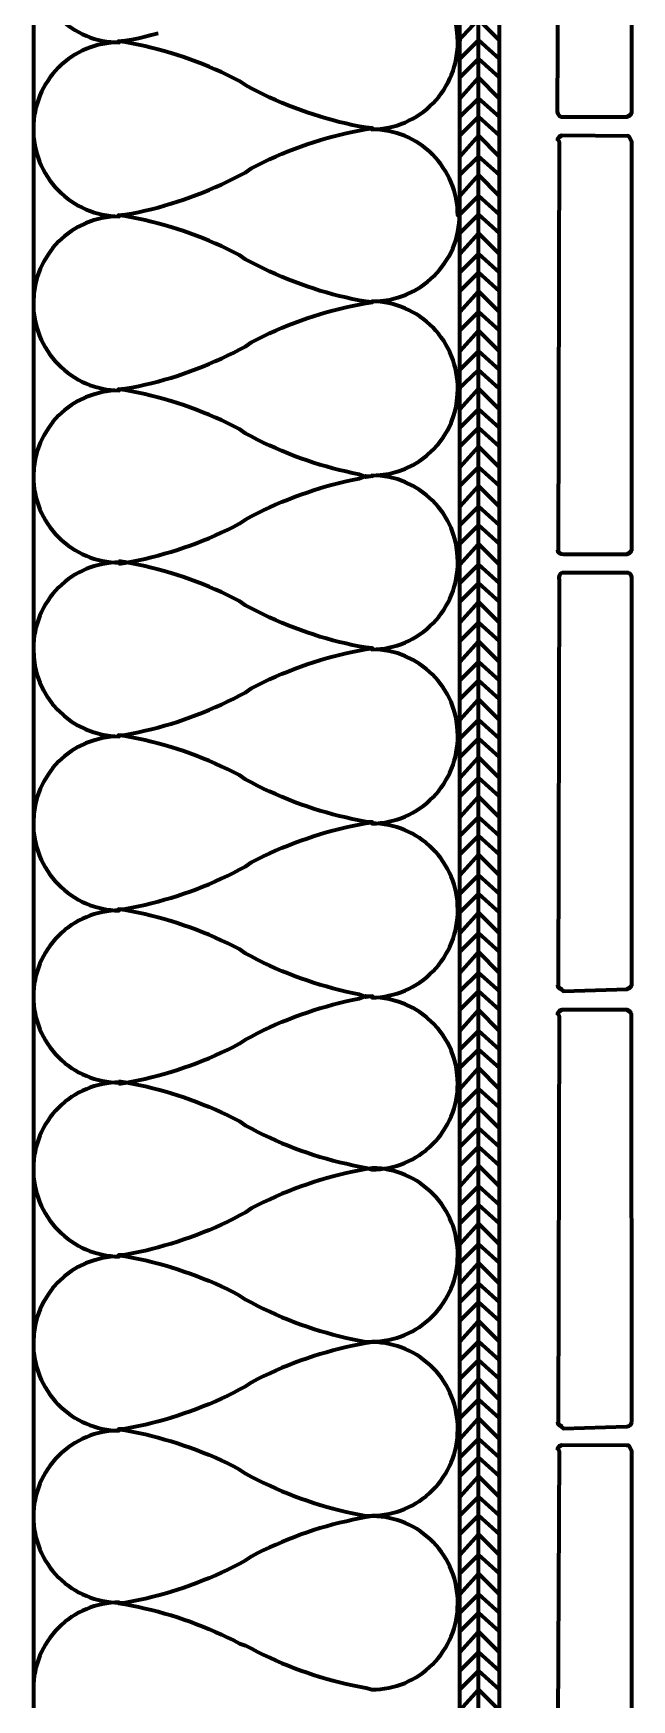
# Model space of a CAD drawing. Extents: x 261 to 424, y 0 to 368.
# Drawn here: x 343.41 to 351.12, y 204.55 to 226 of the extents above; entities that cross this region are included whole.
import ezdxf

# ---------------------------------------------------------------- set-up
doc = ezdxf.new("R2010")
doc.units = 0
doc.header["$MEASUREMENT"] = 0
doc.layers.add('Dt-Line 1', color=9, linetype='Continuous', lineweight=0)
doc.layers.add('Dt-Line 3', color=7, linetype='Continuous', lineweight=15)

msp = doc.modelspace()

# ---------------------------------------------------------------- linework, layer by layer
at = {"layer": 'Dt-Line 1', "linetype": 'Continuous', "lineweight": 158}
for points in [[(349.14332, 59.16233), (349.14332, 323.16232), (348.90332, 322.92235), (348.90332, 322.92235)], [(344.50746, 219.17125), (344.59331, 219.18561), (344.67885, 219.20144), (344.76406, 219.21873), (344.84891, 219.23747), (344.93338, 219.25765), (345.01747, 219.27928), (345.10115, 219.30235), (345.1844, 219.32684), (345.26721, 219.35275), (345.34956, 219.38008), (345.43142, 219.40882), (345.51278, 219.43897), (345.59363, 219.47051), (345.67394, 219.50344), (345.7537, 219.53775), (345.83288, 219.57345), (345.91147, 219.61051), (345.98946, 219.64894), (346.06682, 219.68873), (346.14311, 219.74146), (346.21982, 219.7826), (346.29718, 219.82239), (346.37516, 219.86082), (346.45376, 219.89788), (346.53294, 219.93358), (346.6127, 219.96789), (346.69301, 220.00082), (346.77386, 220.03236), (346.85522, 220.0625), (346.93708, 220.09124), (347.01943, 220.11856), (347.10224, 220.14448), (347.18549, 220.16897), (347.26917, 220.19203), (347.35326, 220.21366), (347.43773, 220.23384), (347.52258, 220.25258), (347.60779, 220.26987), (347.69332, 220.30561), (347.77918, 220.30005), (347.69332, 220.28569), (347.60779, 220.32144), (347.52258, 220.33873), (347.43773, 220.35747), (347.35326, 220.37765), (347.26917, 220.39928), (347.18549, 220.42235), (347.10224, 220.44684), (347.01943, 220.47275), (346.93708, 220.50008), (346.85522, 220.52882), (346.77386, 220.55897), (346.69301, 220.59051), (346.6127, 220.62344), (346.53294, 220.65775), (346.45376, 220.69345), (346.37516, 220.73051), (346.29718, 220.76894), (346.21982, 220.80873), (346.14311, 220.84987), (346.06637, 220.90279), (345.98901, 220.94258), (345.91102, 220.98101), (345.83243, 221.01807), (345.75324, 221.05376), (345.67348, 221.08807), (345.59317, 221.121), (345.51232, 221.15253), (345.43095, 221.18267), (345.34909, 221.2114), (345.26674, 221.23872), (345.18393, 221.26463), (345.10067, 221.28911), (345.01699, 221.31217), (344.9329, 221.33379), (344.84842, 221.35397), (344.76357, 221.3727), (344.67836, 221.38998), (344.59282, 221.4058), (344.50696, 221.42016), (344.59331, 221.42564), (344.67885, 221.44146), (344.76406, 221.45875), (344.84891, 221.47749), (344.93338, 221.49767), (345.01747, 221.5193), (345.10115, 221.54236), (345.1844, 221.56685), (345.26721, 221.59276), (345.34956, 221.62009), (345.43142, 221.64883), (345.51278, 221.67897), (345.59363, 221.71051), (345.67394, 221.74344), (345.7537, 221.77776), (345.83288, 221.81345), (345.91147, 221.85052), (345.98946, 221.88895), (346.06682, 221.92875), (346.14353, 221.9699), (346.21982, 222.02258), (346.29718, 222.06238), (346.37516, 222.10081), (346.45376, 222.13788), (346.53294, 222.17358), (346.6127, 222.20789), (346.69301, 222.24082), (346.77386, 222.27236), (346.85522, 222.3025), (346.93708, 222.33124), (347.01943, 222.35857), (347.10224, 222.38448), (347.18549, 222.40897), (347.26917, 222.43203), (347.35326, 222.45366), (347.43773, 222.47385), (347.52258, 222.49258), (347.60779, 222.50987), (347.69332, 222.52569), (347.77918, 222.54005), (347.69332, 222.54561), (347.60779, 222.56144), (347.52258, 222.57873), (347.43773, 222.59747), (347.35326, 222.61765), (347.26917, 222.63928), (347.18549, 222.66235), (347.10224, 222.68684), (347.01943, 222.71275), (346.93708, 222.74008), (346.85522, 222.76882), (346.77386, 222.79897), (346.69301, 222.83051), (346.6127, 222.86344), (346.53294, 222.89775), (346.45376, 222.93345), (346.37516, 222.97051), (346.29718, 223.00894), (346.21982, 223.04873), (346.14311, 223.08987), (346.06637, 223.14281), (345.98901, 223.1826), (345.91102, 223.22102), (345.83243, 223.25808), (345.75324, 223.29377), (345.67348, 223.32808), (345.59317, 223.361), (345.51232, 223.39253), (345.43095, 223.42267), (345.34909, 223.4514), (345.26674, 223.47872), (345.18393, 223.50462), (345.10067, 223.52911), (345.01699, 223.55216), (344.9329, 223.57378), (344.84842, 223.59395), (344.76357, 223.61269), (344.67836, 223.62996), (344.59282, 223.64578), (344.50696, 223.66013), (344.59331, 223.66564), (344.67885, 223.68146), (344.76406, 223.69875), (344.84891, 223.71749), (344.93338, 223.73768), (345.01747, 223.7593), (345.10115, 223.78237), (345.1844, 223.80686), (345.26721, 223.83277), (345.34956, 223.8601), (345.43142, 223.88883), (345.51278, 223.91898), (345.59363, 223.95051), (345.67394, 223.98344), (345.7537, 224.01776), (345.83288, 224.05345), (345.91147, 224.09051), (345.98946, 224.12894), (346.06682, 224.16873), (346.14353, 224.20987), (346.21982, 224.26261), (346.29718, 224.3024), (346.37516, 224.34083), (346.45376, 224.3779), (346.53294, 224.41359), (346.6127, 224.44791), (346.69301, 224.48084), (346.77386, 224.51238), (346.85522, 224.54252), (346.93708, 224.57126), (347.01943, 224.59859), (347.10224, 224.6245), (347.18549, 224.64899), (347.26917, 224.67205), (347.35326, 224.69368), (347.43773, 224.71387), (347.52258, 224.73261), (347.60779, 224.74989), (347.69332, 224.76572), (347.77918, 224.78008), (347.69332, 224.78564), (347.60779, 224.80146), (347.52258, 224.81875), (347.43773, 224.83749), (347.35326, 224.85767), (347.26917, 224.8793), (347.18549, 224.90236), (347.10224, 224.92685), (347.01943, 224.95276), (346.93708, 224.98009), (346.85522, 225.00883), (346.77386, 225.03897), (346.69301, 225.07051), (346.6127, 225.10344), (346.53294, 225.13776), (346.45376, 225.17345), (346.37516, 225.21052), (346.29718, 225.24895), (346.21982, 225.28875), (346.14311, 225.3299), (346.06637, 225.38281), (345.98901, 225.42259), (345.91102, 225.46102), (345.83243, 225.49808), (345.75324, 225.53376), (345.67348, 225.56807), (345.59317, 225.601), (345.51232, 225.63253), (345.43095, 225.66267), (345.34909, 225.6914), (345.26674, 225.71872), (345.18393, 225.74463), (345.10067, 225.76911), (345.01699, 225.79217), (344.9329, 225.81378), (344.84842, 225.83396), (344.76357, 225.85269), (344.67836, 225.86997), (344.59282, 225.88578), (344.50696, 225.90013), (344.59331, 225.90561), (344.67885, 225.92144), (344.76406, 225.93873), (344.84891, 225.95747), (344.93338, 225.97765), (345.01747, 225.99928)], [(348.90332, 225.66899), (349.14332, 225.90901), (349.40999, 225.66899), (349.40999, 225.66899)], [(348.90332, 225.42899), (349.14332, 225.66899), (349.40999, 225.42899), (349.40999, 225.42899)], [(348.90332, 225.16235), (349.14332, 225.42899), (349.40999, 225.16235), (349.40999, 225.16235)], [(348.90332, 224.92235), (349.14332, 225.16235), (349.40999, 224.92235), (349.40999, 224.92235)], [(348.90332, 224.68232), (349.14332, 224.92235), (349.40999, 224.68232), (349.40999, 224.68232)], [(348.90332, 224.41565), (349.14332, 224.68232), (349.40999, 224.41565), (349.40999, 224.41565)], [(348.90332, 224.17568), (349.14332, 224.41565), (349.40999, 224.17568), (349.40999, 224.17568)], [(348.90332, 223.90901), (349.14332, 224.17568), (349.40999, 223.90901), (349.40999, 223.90901)], [(348.90332, 223.42899), (349.14332, 223.66899), (349.40999, 223.42899), (349.40999, 223.42899)], [(348.90332, 223.16235), (349.14332, 223.42899), (349.40999, 223.16235), (349.40999, 223.16235)], [(348.90332, 222.92235), (349.14332, 223.16235), (349.40999, 222.92235), (349.40999, 222.92235)], [(348.90332, 222.68232), (349.14332, 222.92235), (349.40999, 222.68232), (349.40999, 222.68232)], [(348.90332, 222.41565), (349.14332, 222.68232), (349.40999, 222.41565), (349.40999, 222.41565)], [(348.90332, 222.17568), (349.14332, 222.41565), (349.40999, 222.17568), (349.40999, 222.17568)], [(348.90332, 221.90901), (349.14332, 222.17568), (349.40999, 221.90901), (349.40999, 221.90901)], [(348.90332, 221.66899), (349.14332, 221.90901), (349.40999, 221.66899), (349.40999, 221.66899)], [(348.90332, 221.16235), (349.14332, 221.42899), (349.40999, 221.16235), (349.40999, 221.16235)], [(348.90332, 220.92235), (349.14332, 221.16235), (349.40999, 220.92235), (349.40999, 220.92235)], [(348.90332, 220.68232), (349.14332, 220.92235), (349.40999, 220.68232), (349.40999, 220.68232)], [(348.90332, 220.41565), (349.14332, 220.68232), (349.40999, 220.41565), (349.40999, 220.41565)], [(348.90332, 220.17568), (349.14332, 220.41565), (349.40999, 220.17568), (349.40999, 220.17568)], [(348.90332, 219.90901), (349.14332, 220.17568), (349.40999, 219.90901), (349.40999, 219.90901)], [(348.90332, 219.66899), (349.14332, 219.90901), (349.40999, 219.66899), (349.40999, 219.66899)], [(348.90332, 219.42899), (349.14332, 219.66899), (349.40999, 219.42899), (349.40999, 219.42899)], [(348.90332, 219.16235), (349.14332, 219.42899), (349.40999, 219.16235), (349.40999, 219.16235)], [(344.50746, 212.47793), (344.59331, 212.49229), (344.67885, 212.50812), (344.76406, 212.5254), (344.84891, 212.54414), (344.93338, 212.56433), (345.01747, 212.58596), (345.10115, 212.60902), (345.1844, 212.63351), (345.26721, 212.65942), (345.34956, 212.68675), (345.43142, 212.71549), (345.51278, 212.74564), (345.59363, 212.77717), (345.67394, 212.81011), (345.7537, 212.84442), (345.83288, 212.88012), (345.91147, 212.91718), (345.98946, 212.95561), (346.06682, 212.99541), (346.14311, 213.04811), (346.21982, 213.08926), (346.29718, 213.12905), (346.37516, 213.16748), (346.45376, 213.20455), (346.53294, 213.24024), (346.6127, 213.27456), (346.69301, 213.30749), (346.77386, 213.33903), (346.85522, 213.36917), (346.93708, 213.39791), (347.01943, 213.42524), (347.10224, 213.45115), (347.18549, 213.47565), (347.26917, 213.49871), (347.35326, 213.52034), (347.43773, 213.54052), (347.52258, 213.55926), (347.60779, 213.57655), (347.69332, 213.61229), (347.77918, 213.60673), (347.69332, 213.59237), (347.60779, 213.62812), (347.52258, 213.6454), (347.43773, 213.66414), (347.35326, 213.68433), (347.26917, 213.70596), (347.18549, 213.72902), (347.10224, 213.75351), (347.01943, 213.77942), (346.93708, 213.80675), (346.85522, 213.83549), (346.77386, 213.86564), (346.69301, 213.89717), (346.6127, 213.93011), (346.53294, 213.96442), (346.45376, 214.00012), (346.37516, 214.03718), (346.29718, 214.07561), (346.21982, 214.11541), (346.14311, 214.15655), (346.06637, 214.20946), (345.98901, 214.24925), (345.91102, 214.28768), (345.83243, 214.32474), (345.75324, 214.36043), (345.67348, 214.39474), (345.59317, 214.42766), (345.51232, 214.4592), (345.43095, 214.48933), (345.34909, 214.51807), (345.26674, 214.54539), (345.18393, 214.57129), (345.10067, 214.59578), (345.01699, 214.61883), (344.9329, 214.64045), (344.84842, 214.66063), (344.76357, 214.67936), (344.67836, 214.69664), (344.59282, 214.71246), (344.50696, 214.72681), (344.59331, 214.73229), (344.67885, 214.74812), (344.76406, 214.7654), (344.84891, 214.78414), (344.93338, 214.80433), (345.01747, 214.82596), (345.10115, 214.84902), (345.1844, 214.87351), (345.26721, 214.89942), (345.34956, 214.92675), (345.43142, 214.95549), (345.51278, 214.98564), (345.59363, 215.01717), (345.67394, 215.05011), (345.7537, 215.08442), (345.83288, 215.12012), (345.91147, 215.15718), (345.98946, 215.19561), (346.06682, 215.23541), (346.14353, 215.27655), (346.21982, 215.32926), (346.29718, 215.36905), (346.37516, 215.40748), (346.45376, 215.44455), (346.53294, 215.48024), (346.6127, 215.51456), (346.69301, 215.54749), (346.77386, 215.57903), (346.85522, 215.60917), (346.93708, 215.63791), (347.01943, 215.66524), (347.10224, 215.69115), (347.18549, 215.71565), (347.26917, 215.73871), (347.35326, 215.76034), (347.43773, 215.78052), (347.52258, 215.79926), (347.60779, 215.81655), (347.69332, 215.83237), (347.77918, 215.84673), (347.69332, 215.85229), (347.60779, 215.86812), (347.52258, 215.8854), (347.43773, 215.90414), (347.35326, 215.92433), (347.26917, 215.94596), (347.18549, 215.96902), (347.10224, 215.99351), (347.01943, 216.01943), (346.93708, 216.04676), (346.85522, 216.0755), (346.77386, 216.10564), (346.69301, 216.13718), (346.6127, 216.17011), (346.53294, 216.20443), (346.45376, 216.24012), (346.37516, 216.27719), (346.29718, 216.31562), (346.21982, 216.35541), (346.14311, 216.39655), (346.06637, 216.44946), (345.98901, 216.48925), (345.91102, 216.52768), (345.83243, 216.56474), (345.75324, 216.60043), (345.67348, 216.63474), (345.59317, 216.66766), (345.51232, 216.69919), (345.43095, 216.72933), (345.34909, 216.75806), (345.26674, 216.78538), (345.18393, 216.81129), (345.10067, 216.83577), (345.01699, 216.85882), (344.9329, 216.88044), (344.84842, 216.90062), (344.76357, 216.91935), (344.67836, 216.93663), (344.59282, 216.95245), (344.50696, 216.9668), (344.59331, 216.97228), (344.67885, 216.98811), (344.76406, 217.00539), (344.84891, 217.02413), (344.93338, 217.04432), (345.01747, 217.06595), (345.10115, 217.08901), (345.1844, 217.11351), (345.26721, 217.13942), (345.34956, 217.16675), (345.43142, 217.19549), (345.51278, 217.22563), (345.59363, 217.25717), (345.67394, 217.2901), (345.7537, 217.32442), (345.83288, 217.36011), (345.91147, 217.39718), (345.98946, 217.43561), (346.06682, 217.4754), (346.14353, 217.51654), (346.21982, 217.56927), (346.29718, 217.60906), (346.37516, 217.64749), (346.45376, 217.68455), (346.53294, 217.72025), (346.6127, 217.75456), (346.69301, 217.78749), (346.77386, 217.81903), (346.85522, 217.84918), (346.93708, 217.87792), (347.01943, 217.90525), (347.10224, 217.93116), (347.18549, 217.95565), (347.26917, 217.97872), (347.35326, 218.00035), (347.43773, 218.02053), (347.52258, 218.03927), (347.60779, 218.05656), (347.69332, 218.07239), (347.77918, 218.08675), (347.69332, 218.0923), (347.60779, 218.10813), (347.52258, 218.12542), (347.43773, 218.14415), (347.35326, 218.16434), (347.26917, 218.18597), (347.18549, 218.20903), (347.10224, 218.23352), (347.01943, 218.25943), (346.93708, 218.28676), (346.85522, 218.3155), (346.77386, 218.34564), (346.69301, 218.37718), (346.6127, 218.41011), (346.53294, 218.44442), (346.45376, 218.48012), (346.37516, 218.51719), (346.29718, 218.55562), (346.21982, 218.59542), (346.14311, 218.63656), (346.06637, 218.68947), (345.98901, 218.72926), (345.91102, 218.76768), (345.83243, 218.80474), (345.75324, 218.84043), (345.67348, 218.87474), (345.59317, 218.90767), (345.51232, 218.9392), (345.43095, 218.96934), (345.34909, 218.99807), (345.26674, 219.02539), (345.18393, 219.0513), (345.10067, 219.07578), (345.01699, 219.09884), (344.9329, 219.12046), (344.84842, 219.14064), (344.76357, 219.15938), (344.67836, 219.17665), (344.59282, 219.19247), (344.50696, 219.20683)], [(348.90332, 218.92235), (349.14332, 219.16235), (349.40999, 218.92235), (349.40999, 218.92235)], [(348.90332, 218.68232), (349.14332, 218.92235), (349.40999, 218.68232), (349.40999, 218.68232)], [(348.90332, 218.41565), (349.14332, 218.68232), (349.40999, 218.41565), (349.40999, 218.41565)], [(348.90332, 218.17568), (349.14332, 218.41565), (349.40999, 218.17568), (349.40999, 218.17568)], [(348.90332, 217.90901), (349.14332, 218.17568), (349.40999, 217.90901), (349.40999, 217.90901)], [(348.90332, 217.66899), (349.14332, 217.90901), (349.40999, 217.66899), (349.40999, 217.66899)], [(348.90332, 217.42899), (349.14332, 217.66899), (349.40999, 217.42899), (349.40999, 217.42899)], [(348.90332, 217.16235), (349.14332, 217.42899), (349.40999, 217.16235), (349.40999, 217.16235)], [(348.90332, 216.92235), (349.14332, 217.16235), (349.40999, 216.92235), (349.40999, 216.92235)], [(348.90332, 216.68233), (349.14332, 216.92235), (349.40999, 216.68233), (349.40999, 216.68233)], [(348.90332, 216.41567), (349.14332, 216.68233), (349.40999, 216.41567), (349.40999, 216.41567)], [(348.90332, 216.17567), (349.14332, 216.41567), (349.40999, 216.17567), (349.40999, 216.17567)], [(348.90332, 215.909), (349.14332, 216.17567), (349.40999, 215.909), (349.40999, 215.909)], [(348.90332, 215.669), (349.14332, 215.909), (349.40999, 215.669), (349.40999, 215.669)], [(348.90332, 215.429), (349.14332, 215.669), (349.40999, 215.429), (349.40999, 215.429)], [(348.90332, 215.16233), (349.14332, 215.429), (349.40999, 215.16233), (349.40999, 215.16233)], [(348.90332, 214.92233), (349.14332, 215.16233), (349.40999, 214.92233), (349.40999, 214.92233)], [(348.90332, 214.68233), (349.14332, 214.92233), (349.40999, 214.68233), (349.40999, 214.68233)], [(348.90332, 214.41567), (349.14332, 214.68233), (349.40999, 214.41567), (349.40999, 214.41567)], [(348.90332, 214.17567), (349.14332, 214.41567), (349.40999, 214.17567), (349.40999, 214.17567)], [(348.90332, 213.909), (349.14332, 214.17567), (349.40999, 213.909), (349.40999, 213.909)], [(348.90332, 213.669), (349.14332, 213.909), (349.40999, 213.669), (349.40999, 213.669)], [(348.90332, 213.429), (349.14332, 213.669), (349.40999, 213.429), (349.40999, 213.429)], [(348.90332, 213.16233), (349.14332, 213.429), (349.40999, 213.16233), (349.40999, 213.16233)], [(348.90332, 212.92233), (349.14332, 213.16233), (349.40999, 212.92233), (349.40999, 212.92233)], [(348.90332, 212.68233), (349.14332, 212.92233), (349.40999, 212.68233), (349.40999, 212.68233)], [(348.90332, 212.41567), (349.14332, 212.68233), (349.40999, 212.41567), (349.40999, 212.41567)], [(348.90332, 212.17567), (349.14332, 212.41567), (349.40999, 212.17567), (349.40999, 212.17567)], [(348.90332, 211.909), (349.14332, 212.17567), (349.40999, 211.909), (349.40999, 211.909)], [(348.90332, 211.669), (349.14332, 211.909), (349.40999, 211.669), (349.40999, 211.669)], [(348.90332, 211.429), (349.14332, 211.669), (349.40999, 211.429), (349.40999, 211.429)], [(348.90332, 211.16233), (349.14332, 211.429), (349.40999, 211.16233), (349.40999, 211.16233)], [(348.90332, 210.92233), (349.14332, 211.16233), (349.40999, 210.92233), (349.40999, 210.92233)], [(348.90332, 210.68233), (349.14332, 210.92233), (349.40999, 210.68233), (349.40999, 210.68233)], [(348.90332, 210.41567), (349.14332, 210.68233), (349.40999, 210.41567), (349.40999, 210.41567)], [(348.90332, 210.17567), (349.14332, 210.41567), (349.40999, 210.17567), (349.40999, 210.17567)], [(348.90332, 209.909), (349.14332, 210.17567), (349.40999, 209.909), (349.40999, 209.909)], [(348.90332, 209.669), (349.14332, 209.909), (349.40999, 209.669), (349.40999, 209.669)], [(348.90332, 209.429), (349.14332, 209.669), (349.40999, 209.429), (349.40999, 209.429)], [(348.90332, 209.16233), (349.14332, 209.429), (349.40999, 209.16233), (349.40999, 209.16233)], [(348.90332, 208.92233), (349.14332, 209.16233), (349.40999, 208.92233), (349.40999, 208.92233)], [(348.90332, 208.68233), (349.14332, 208.92233), (349.40999, 208.68233), (349.40999, 208.68233)], [(348.90332, 208.41567), (349.14332, 208.68233), (349.40999, 208.41567), (349.40999, 208.41567)], [(348.90332, 208.17567), (349.14332, 208.41567), (349.40999, 208.17567), (349.40999, 208.17567)], [(348.90332, 207.909), (349.14332, 208.17567), (349.40999, 207.909), (349.40999, 207.909)], [(348.90332, 207.669), (349.14332, 207.909), (349.40999, 207.669), (349.40999, 207.669)], [(348.90332, 207.429), (349.14332, 207.669), (349.40999, 207.429), (349.40999, 207.429)], [(348.90332, 207.16233), (349.14332, 207.429), (349.40999, 207.16233), (349.40999, 207.16233)], [(348.90332, 206.92233), (349.14332, 207.16233), (349.40999, 206.92233), (349.40999, 206.92233)], [(348.90332, 206.68233), (349.14332, 206.92233), (349.40999, 206.68233), (349.40999, 206.68233)], [(348.90332, 206.41567), (349.14332, 206.68233), (349.40999, 206.41567), (349.40999, 206.41567)], [(348.90332, 206.17567), (349.14332, 206.41567), (349.40999, 206.17567), (349.40999, 206.17567)], [(348.90332, 205.909), (349.14332, 206.17567), (349.40999, 205.909), (349.40999, 205.909)], [(348.90332, 205.669), (349.14332, 205.909), (349.40999, 205.669), (349.40999, 205.669)], [(348.90332, 205.429), (349.14332, 205.669), (349.40999, 205.429), (349.40999, 205.429)], [(348.90332, 205.16233), (349.14332, 205.429), (349.40999, 205.16233), (349.40999, 205.16233)], [(348.90332, 204.92233), (349.14332, 205.16233), (349.40999, 204.92233), (349.40999, 204.92233)], [(348.90332, 204.68233), (349.14332, 204.92233), (349.40999, 204.68233), (349.40999, 204.68233)], [(348.90332, 204.41567), (349.14332, 204.68233), (349.40999, 204.41567), (349.40999, 204.41567)]]:
    msp.add_lwpolyline(points, dxfattribs=at)
for points in [[(349.40999, 225.90901), (349.14332, 226.17568), (348.87665, 225.89568, 0.4142115), (347.76999, 227.00232, 0.41421546), (348.87665, 228.10899, 0.41421546), (347.76999, 229.24232, 0.41421941), (348.87665, 230.34901, 0.41421546), (347.76999, 231.48235, 0.41421546), (348.87665, 232.58901, 0.4142115), (347.76999, 233.69565, 0.41421545), (348.87665, 234.80232, 0.41421546), (347.76999, 235.93565, 0.41421941), (348.87665, 237.04235, 0.41421546), (347.76999, 238.17568, 0.41421546), (348.87665, 239.28235, 0.4142115), (347.76999, 240.38899, 0.41421546), (348.87665, 241.49565, 0.41421546), (347.76999, 242.62899, 0.41421941), (348.87665, 243.73568, 0.41421546), (347.76999, 244.86901, 0.4142115), (348.87665, 245.97565, 0.41421546), (347.76999, 247.10899, 0.41421546), (348.87665, 248.21565, 0.41421941)], [(343.40998, 226.98901, 0.41422428), (344.51665, 225.88235, 0.41421941), (343.40998, 224.77565, 0.41421546), (344.51665, 223.64232, 0.4142115), (343.40998, 222.53568, 0.41421941), (344.51665, 221.40232, 0.41421151), (343.40998, 220.29568, 0.41421546), (344.51665, 219.18901, 0.41421941), (343.40998, 218.08232, 0.41420663), (344.51665, 216.94901, 0.41421302), (343.40998, 215.84233, 0.41421546), (344.51665, 214.709, 0.41421546), (343.40999, 213.60233, 0.41421546), (344.51665, 212.49567, 0.41421546), (343.40998, 211.389, 0.41421546), (344.51665, 210.25567, 0.41421348), (343.40998, 209.14901, 0.41421743), (344.51665, 208.01567, 0.41421546), (343.40998, 206.909, 0.41421546), (344.51665, 205.80233, 0.41421546), (343.40998, 204.69567)], [(348.90332, 223.66899), (348.87665, 223.65565, 0.41421546), (347.76999, 224.76232, 0.41421941), (348.87665, 225.89568), (348.90332, 225.90901)], [(349.40999, 221.42899), (349.14332, 221.66899), (348.87665, 221.41565, 0.41421941), (347.76999, 222.54901, 0.4142115), (348.90332, 223.66899), (349.14332, 223.90901), (349.40999, 223.66899), (349.40999, 223.66899)], [(344.50696, 212.51348), (344.59282, 212.49913), (344.67836, 212.48331), (344.76357, 212.46603), (344.84842, 212.4473), (344.9329, 212.42712), (345.01699, 212.4055), (345.10067, 212.38244), (345.18393, 212.35796), (345.26674, 212.33206), (345.34909, 212.30473), (345.43095, 212.276), (345.51232, 212.24587), (345.59317, 212.21433), (345.67348, 212.18141), (345.75324, 212.1471), (345.83243, 212.11141), (345.91102, 212.07435), (345.98901, 212.03593), (346.06637, 211.99614), (346.14311, 211.94322), (346.21982, 211.90207), (346.29718, 211.86228), (346.37516, 211.82385), (346.45376, 211.78678), (346.53294, 211.75109), (346.6127, 211.71677), (346.69301, 211.68384), (346.77386, 211.6523), (346.85522, 211.62216), (346.93708, 211.59342), (347.01943, 211.56609), (347.10224, 211.54018), (347.18549, 211.51569), (347.26917, 211.49262), (347.35326, 211.471), (347.43773, 211.45081), (347.52258, 211.43207), (347.60779, 211.41478), (347.69332, 211.39896), (347.76999, 211.37567, 0.41421743), (348.87665, 212.48235, 0.41421348), (347.76999, 213.589, 0.41421546), (348.87665, 214.72233, 0.41421546), (347.76999, 215.829, 0.41421743), (348.87665, 216.96235, 0.4142115), (347.76999, 218.06899, 0.41421941), (348.87665, 219.20235, 0.4142115), (347.76999, 220.30899, 0.41420663), (348.87665, 221.41565), (348.90332, 221.42899)]]:
    msp.add_lwpolyline(points, format="xyb", dxfattribs=at)
for points in [[(348.87665, 210.269, 0.41421546), (347.77918, 211.3934), (347.69332, 211.37904), (347.60779, 211.36321), (347.52258, 211.34593), (347.43773, 211.32719), (347.35326, 211.307), (347.26917, 211.28537), (347.18549, 211.26231), (347.10224, 211.23782), (347.01943, 211.21191), (346.93708, 211.18458), (346.85522, 211.15584), (346.77386, 211.12569), (346.69301, 211.09415), (346.6127, 211.06122), (346.53294, 211.02691), (346.45376, 210.99121), (346.37516, 210.95414), (346.29718, 210.91571), (346.21982, 210.87592), (346.14353, 210.82323), (346.06682, 210.78208), (345.98946, 210.74229), (345.91147, 210.70386), (345.83288, 210.66679), (345.7537, 210.6311), (345.67394, 210.59678), (345.59363, 210.56385), (345.51278, 210.53231), (345.43142, 210.50217), (345.34956, 210.47343), (345.26721, 210.4461), (345.1844, 210.42018), (345.10115, 210.39569), (345.01747, 210.37263), (344.93338, 210.351), (344.84891, 210.33082), (344.76406, 210.31208), (344.67885, 210.29479), (344.59331, 210.27896), (344.50696, 210.27348), (344.59282, 210.25912), (344.67836, 210.24331), (344.76357, 210.22603), (344.84842, 210.20729), (344.9329, 210.18711), (345.01699, 210.16549), (345.10067, 210.14244), (345.18393, 210.11796), (345.26674, 210.09205), (345.34909, 210.06473), (345.43095, 210.036), (345.51232, 210.00586), (345.59317, 209.97433), (345.67348, 209.94141), (345.75324, 209.9071), (345.83243, 209.87141), (345.91102, 209.83435), (345.98901, 209.79593), (346.06637, 209.75614), (346.14311, 209.70323), (346.21982, 209.66208), (346.29718, 209.62229), (346.37516, 209.58386), (346.45376, 209.54679), (346.53294, 209.5111), (346.6127, 209.47678), (346.69301, 209.44385), (346.77386, 209.41231), (346.85522, 209.38217), (346.93708, 209.35343), (347.01943, 209.3261), (347.10224, 209.30018), (347.18549, 209.27569), (347.26917, 209.25263), (347.35326, 209.231), (347.43773, 209.21082), (347.52258, 209.19208), (347.60779, 209.17479), (347.69332, 209.15896), (347.76999, 209.16233, 0.41421546)], [(348.87665, 208.029, 0.41421546), (347.77918, 209.1534), (347.69332, 209.13904), (347.60779, 209.12321), (347.52258, 209.10592), (347.43773, 209.08718), (347.35326, 209.067), (347.26917, 209.04537), (347.18549, 209.02231), (347.10224, 208.99782), (347.01943, 208.9719), (346.93708, 208.94457), (346.85522, 208.91583), (346.77386, 208.88569), (346.69301, 208.85415), (346.6127, 208.82122), (346.53294, 208.7869), (346.45376, 208.75121), (346.37516, 208.71414), (346.29718, 208.67571), (346.21982, 208.63592), (346.14353, 208.58323), (346.06682, 208.54208), (345.98946, 208.50229), (345.91147, 208.46386), (345.83288, 208.42679), (345.7537, 208.3911), (345.67394, 208.35678), (345.59363, 208.32385), (345.51278, 208.29231), (345.43142, 208.26217), (345.34956, 208.23343), (345.26721, 208.2061), (345.1844, 208.18018), (345.10115, 208.15569), (345.01747, 208.13263), (344.93338, 208.111), (344.84891, 208.09082), (344.76406, 208.07208), (344.67885, 208.05479), (344.59331, 208.03896), (344.50696, 208.03348), (344.59282, 208.01912), (344.67836, 208.00331), (344.76357, 207.98603), (344.84842, 207.96729), (344.9329, 207.94711), (345.01699, 207.92549), (345.10067, 207.90244), (345.18393, 207.87796), (345.26674, 207.85205), (345.34909, 207.82473), (345.43095, 207.796), (345.51232, 207.76586), (345.59317, 207.73433), (345.67348, 207.70141), (345.75324, 207.6671), (345.83243, 207.63141), (345.91102, 207.59435), (345.98901, 207.55593), (346.06637, 207.51614), (346.14311, 207.46323), (346.21982, 207.42208), (346.29718, 207.38229), (346.37516, 207.34386), (346.45376, 207.30679), (346.53294, 207.2711), (346.6127, 207.23678), (346.69301, 207.20385), (346.77386, 207.17231), (346.85522, 207.14217), (346.93708, 207.11343), (347.01943, 207.0861), (347.10224, 207.06018), (347.18549, 207.03569), (347.26917, 207.01263), (347.35326, 206.991), (347.43773, 206.97082), (347.52258, 206.95208), (347.60779, 206.93479), (347.69332, 206.91896), (347.76999, 206.92233, 0.41421546)], [(348.87665, 205.789, 0.41421546), (347.77918, 206.9134), (347.69332, 206.89904), (347.60779, 206.88321), (347.52258, 206.86592), (347.43773, 206.84718), (347.35326, 206.827), (347.26917, 206.80537), (347.18549, 206.78231), (347.10224, 206.75782), (347.01943, 206.7319), (346.93708, 206.70457), (346.85522, 206.67583), (346.77386, 206.64569), (346.69301, 206.61415), (346.6127, 206.58122), (346.53294, 206.5469), (346.45376, 206.51121), (346.37516, 206.47414), (346.29718, 206.43571), (346.21982, 206.39592), (346.14353, 206.34323), (346.06682, 206.30208), (345.98946, 206.26229), (345.91147, 206.22386), (345.83288, 206.18679), (345.7537, 206.1511), (345.67394, 206.11678), (345.59363, 206.08385), (345.51278, 206.05231), (345.43142, 206.02217), (345.34956, 205.99343), (345.26721, 205.9661), (345.1844, 205.94018), (345.10115, 205.91569), (345.01747, 205.89263), (344.93338, 205.871), (344.84891, 205.85082), (344.76406, 205.83208), (344.67885, 205.81479), (344.59331, 205.79896), (344.50696, 205.79348), (344.59282, 205.77912), (344.67836, 205.76331), (344.76357, 205.74603), (344.84842, 205.72729), (344.9329, 205.70711), (345.01699, 205.68549), (345.10067, 205.66244), (345.18393, 205.63796), (345.26674, 205.61205), (345.34909, 205.58473), (345.43095, 205.556), (345.51232, 205.52586), (345.59317, 205.49433), (345.67348, 205.46141), (345.75324, 205.4271), (345.83243, 205.39141), (345.91102, 205.35435), (345.98901, 205.31593), (346.06637, 205.27614), (346.14311, 205.2499), (346.21982, 205.20875), (346.29718, 205.16896), (346.37516, 205.13052), (346.45376, 205.09346), (346.53294, 205.05776), (346.6127, 205.02345), (346.69301, 204.99051), (346.77386, 204.95898), (346.85522, 204.92883), (346.93708, 204.90009), (347.01943, 204.87276), (347.10224, 204.84685), (347.18549, 204.82236), (347.26917, 204.7993), (347.35326, 204.77767), (347.43773, 204.75748), (347.52258, 204.73874), (347.60779, 204.72145), (347.69332, 204.70563), (347.76999, 204.68233, 0.41421546)]]:
    msp.add_lwpolyline(points, format="xyb", close=True, dxfattribs=at)
for p in [(348.90332, 225.90901), (349.40999, 225.90901), (348.90332, 225.66899), (349.40999, 225.66899), (348.90332, 225.42899), (349.40999, 225.42899), (348.90332, 225.16235), (349.40999, 225.16235), (348.90332, 224.92235), (349.40999, 224.92235), (348.90332, 224.68232), (349.40999, 224.68232), (348.90332, 224.41565), (349.40999, 224.41565), (348.90332, 224.17568), (349.40999, 224.17568), (348.90332, 223.90901), (349.40999, 223.90901), (348.90332, 223.66899), (349.40999, 223.66899), (348.90332, 223.42899), (349.40999, 223.42899), (348.90332, 223.16235), (349.40999, 223.16235), (348.90332, 222.92235), (349.40999, 222.92235), (348.90332, 222.68232), (349.40999, 222.68232), (348.90332, 222.41565), (349.40999, 222.41565), (348.90332, 222.17568), (349.40999, 222.17568), (348.90332, 221.90901), (349.40999, 221.90901), (348.90332, 221.66899), (349.40999, 221.66899), (348.90332, 221.42899), (349.40999, 221.42899), (348.90332, 221.16235), (349.40999, 221.16235), (348.90332, 220.92235), (349.40999, 220.92235), (348.90332, 220.68232), (349.40999, 220.68232), (348.90332, 220.41565), (349.40999, 220.41565), (348.90332, 220.17568), (349.40999, 220.17568), (348.90332, 219.90901), (349.40999, 219.90901), (348.90332, 219.66899), (349.40999, 219.66899), (348.90332, 219.42899), (349.40999, 219.42899), (348.90332, 219.16235), (349.40999, 219.16235), (348.90332, 218.92235), (349.40999, 218.92235), (348.90332, 218.68232), (349.40999, 218.68232), (348.90332, 218.41565), (349.40999, 218.41565), (348.90332, 218.17568), (349.40999, 218.17568), (348.90332, 217.90901), (349.40999, 217.90901), (348.90332, 217.66899), (349.40999, 217.66899), (348.90332, 217.42899), (349.40999, 217.42899), (348.90332, 217.16235), (349.40999, 217.16235), (348.90332, 216.92235), (349.40999, 216.92235), (348.90332, 216.68233), (349.40999, 216.68233), (348.90332, 216.41567), (349.40999, 216.41567), (348.90332, 216.17567), (349.40999, 216.17567), (348.90332, 215.909), (349.40999, 215.909), (348.90332, 215.669), (349.40999, 215.669), (348.90332, 215.429), (349.40999, 215.429), (348.90332, 215.16233), (349.40999, 215.16233), (348.90332, 214.92233), (349.40999, 214.92233), (348.90332, 214.68233), (349.40999, 214.68233), (348.90332, 214.41567), (349.40999, 214.41567), (348.90332, 214.17567), (349.40999, 214.17567), (348.90332, 213.909), (349.40999, 213.909), (348.90332, 213.669), (349.40999, 213.669), (348.90332, 213.429), (349.40999, 213.429), (348.90332, 213.16233), (349.40999, 213.16233), (348.90332, 212.92233), (349.40999, 212.92233), (348.90332, 212.68233), (349.40999, 212.68233), (348.90332, 212.41567), (349.40999, 212.41567), (348.90332, 212.17567), (349.40999, 212.17567), (348.90332, 211.909), (349.40999, 211.909), (348.90332, 211.669), (349.40999, 211.669), (348.90332, 211.429), (349.40999, 211.429), (348.90332, 211.16233), (349.40999, 211.16233), (348.90332, 210.92233), (349.40999, 210.92233), (348.90332, 210.68233), (349.40999, 210.68233), (348.90332, 210.41567), (349.40999, 210.41567), (348.90332, 210.17567), (349.40999, 210.17567), (348.90332, 209.909), (349.40999, 209.909), (348.90332, 209.669), (349.40999, 209.669), (348.90332, 209.429), (349.40999, 209.429), (348.90332, 209.16233), (349.40999, 209.16233), (348.90332, 208.92233), (349.40999, 208.92233), (348.90332, 208.68233), (349.40999, 208.68233), (348.90332, 208.41567), (349.40999, 208.41567), (348.90332, 208.17567), (349.40999, 208.17567), (348.90332, 207.909), (349.40999, 207.909), (348.90332, 207.669), (349.40999, 207.669), (348.90332, 207.429), (349.40999, 207.429), (348.90332, 207.16233), (349.40999, 207.16233), (348.90332, 206.92233), (349.40999, 206.92233), (348.90332, 206.68233), (349.40999, 206.68233), (348.90332, 206.41567), (349.40999, 206.41567), (348.90332, 206.17567), (349.40999, 206.17567), (348.90332, 205.909), (349.40999, 205.909), (348.90332, 205.669), (349.40999, 205.669), (348.90332, 205.429), (349.40999, 205.429), (348.90332, 205.16233), (349.40999, 205.16233), (348.90332, 204.92233), (349.40999, 204.92233), (348.90332, 204.68233), (349.40999, 204.68233)]:
    msp.add_point(p, dxfattribs=at)
at = {"layer": 'Dt-Line 3', "linetype": 'Continuous', "lineweight": 140}
msp.add_line((343.40998, 247.42901), (343.40998, 179.669), dxfattribs=at)
at = {"layer": 'Dt-Line 3', "linetype": 'Continuous', "lineweight": 211}
msp.add_lwpolyline([(349.40999, 323.16232), (349.40999, 59.16233), (348.90332, 59.16233), (348.90332, 323.16232)], dxfattribs=at)
at = {"layer": 'Dt-Line 3', "linetype": 'Continuous', "lineweight": 158}
for points in [[(351.04999, 230.30899), (351.08063, 230.30155), (351.11665, 230.22901), (351.08063, 230.30155), (350.21785, 230.30877), (350.18395, 230.29613), (350.16006, 230.2634), (350.18332, 230.22901), (350.15686, 224.98899, 0.41435702), (350.23665, 224.92235), (351.0608, 224.92322), (351.09713, 224.94186), (351.11665, 224.97565), (351.11665, 230.22901)], [(351.04999, 207.829), (351.08063, 207.82156), (351.11665, 207.749), (351.08063, 207.82156), (350.21785, 207.82878), (350.18395, 207.81614), (350.16006, 207.78341), (350.18332, 207.749), (350.15642, 202.509, 0.41428257), (350.23665, 202.41567), (351.0608, 202.44321), (351.09713, 202.46186), (351.11665, 202.49567), (351.11665, 207.749)]]:
    msp.add_lwpolyline(points, format="xyb", dxfattribs=at)
for points in [[(351.11665, 224.98899), (351.08511, 224.93233), (351.10921, 224.95835), (351.05545, 224.92257)], [(350.15666, 224.61568), (350.1882, 224.67234), (350.1641, 224.64631), (350.21785, 224.6821)], [(351.04999, 224.68232), (351.08063, 224.67489), (351.11665, 224.60235), (351.08063, 224.67489), (350.21785, 224.6821), (350.18395, 224.66947), (350.16006, 224.63675), (350.18332, 224.60235), (350.16952, 219.32296), (350.20225, 219.29908), (350.23665, 219.29568), (351.0608, 219.29655), (351.09713, 219.31519), (351.11665, 219.34899), (351.11665, 224.60235)], [(350.22332, 219.29568), (350.16664, 219.32721), (350.19268, 219.30311), (350.15688, 219.35685)], [(351.11665, 219.36232), (351.08511, 219.30566), (351.10921, 219.33169), (351.05545, 219.2959)], [(350.22332, 213.69567), (350.16664, 213.72721), (350.19268, 213.70311), (350.15688, 213.75686)], [(351.11665, 213.76233), (351.08511, 213.70565), (351.10921, 213.73169), (351.05545, 213.69589)], [(350.15666, 213.36233), (350.1882, 213.41901), (350.1641, 213.39297), (350.21785, 213.42878)], [(351.04999, 213.429), (351.10667, 213.39745), (351.08063, 213.42156), (351.11643, 213.3678)], [(350.22332, 208.069), (350.16664, 208.10055), (350.19268, 208.07644), (350.15688, 208.1302)], [(350.15666, 207.76233), (350.1882, 207.81901), (350.1641, 207.79297), (350.21785, 207.82878)]]:
    msp.add_lwpolyline(points, dxfattribs=at)
for points in [[(351.11662, 218.98899, 0.41444009), (351.06332, 219.05565), (350.22332, 219.05538, 0.41442565), (350.18332, 218.97565), (350.16952, 213.72296), (350.20225, 213.69906), (350.23665, 213.669), (351.0608, 213.69654), (351.09713, 213.71519), (351.11665, 213.749)], [(351.11665, 208.12233), (351.11578, 213.37315), (351.09713, 213.40947), (351.06332, 213.429), (350.21785, 213.42878), (350.18395, 213.41614), (350.16006, 213.38341), (350.18332, 213.349), (350.16952, 208.09629), (350.20225, 208.0724), (350.23665, 208.04233), (351.04999, 208.06884, 0.41429303)]]:
    msp.add_lwpolyline(points, format="xyb", close=True, dxfattribs=at)

doc.saveas('drawing.dxf')
